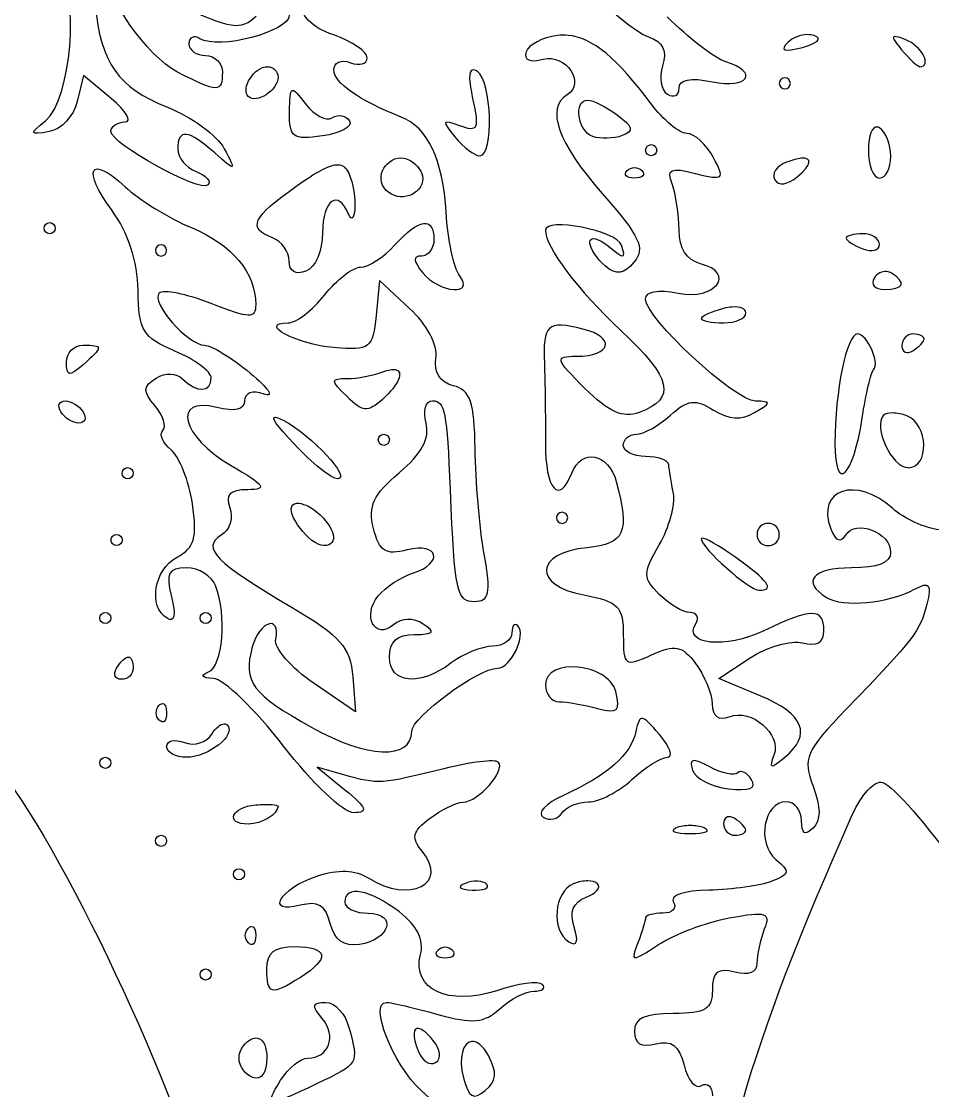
# Model space of a CAD drawing. Extents: x 3 to 91, y 4 to 114.
# Drawn here: x 11.97 to 24.21, y 16.08 to 30.45 of the extents above; entities that cross this region are included whole.
import ezdxf

# ---------------------------------------------------------------- set-up
doc = ezdxf.new("R2010")
doc.units = 0
doc.layers.add('Layer_1', color=7, linetype='CONTINUOUS')

msp = doc.modelspace()

# ---------------------------------------------------------------- linework, layer by layer
at = {"layer": 'Layer_1', "color": 7}
for points in [[(19.309932, 30.26152)], [(22.528857, 30.271338)], [(23.698295, 30.244983)], [(15.272969, 29.840875)], [(18.023189, 29.794882)], [(22.22345, 29.69153)], [(15.603182, 29.51893)], [(19.575549, 29.392324)], [(23.464717, 29.029554)], [(20.427177, 28.793394)], [(17.102315, 28.612525)], [(22.444625, 28.609943)], [(16.197977, 28.522609)], [(20.202901, 28.485401)], [(12.346016, 27.745912)], [(23.270931, 27.596049)], [(13.842566, 27.446705)], [(23.593908, 27.087554)], [(21.516516, 26.611614)], [(23.198584, 26.249362)], [(23.944275, 26.249362)], [(12.795084, 26.0995)], [(16.992244, 25.770321)], [(12.553239, 25.351226)], [(23.675557, 25.188447)], [(15.377356, 25.13005)], [(16.835148, 24.902675)], [(13.393498, 24.453606)], [(15.667261, 23.975599)], [(19.230351, 23.854677)], [(21.998657, 23.705333)], [(13.244153, 23.55547)], [(21.109822, 23.506377)], [(13.094291, 22.50799)], [(14.440979, 22.50799)], [(13.402799, 21.909576)], [(19.44119, 21.773149)], [(13.856518, 21.283773)], [(14.688509, 21.012472)], [(20.309871, 21.085336)], [(13.094291, 20.562371)], [(20.992, 20.516894)], [(15.326196, 19.926752)], [(21.491711, 19.762938)], [(20.951176, 19.645114)], [(13.842566, 19.514891)], [(14.890047, 19.065822)], [(18.095019, 18.897872)], [(19.576066, 18.900973)], [(15.053861, 18.290674)], [(15.638322, 18.018341)], [(17.65887, 18.009555)], [(14.440979, 17.719135)], [(16.051733, 17.270065)], [(17.30282, 16.920733)], [(15.153597, 16.785857)], [(18.014404, 16.74555)]]:
    msp.add_lwpolyline(points, close=True, dxfattribs=at)
for points in [[(13.170772, 29.412477), (12.798185, 29.722534), (12.714986, 29.371136)], [(17.180347, 26.593527), (16.77727, 26.967664), (16.731278, 26.495859)], [(23.879679, 24.453606), (23.879679, 24.45309)], [(21.891687, 21.389194), (21.335648, 21.621739), (21.756295, 21.897691)], [(16.418119, 21.644993), (16.45636, 21.173185), (15.897738, 21.554043)], [(16.311666, 20.323627), (15.937528, 20.43163), (16.311666, 20.126221)], [(17.353463, 15.845348), (17.721916, 15.733209), (17.330725, 16.090294)]]:
    msp.add_lwpolyline(points, dxfattribs=at)
for points in [[(19.005558, 31.697091), (19.005558, 31.431661), (20.01575, 30.375523), (20.400305, 30.238784)], [(12.29279, 29.116887), (12.63146, 29.393096), (12.754951, 30.832877), (12.464872, 31.122966)], [(14.062191, 29.768527), (13.659543, 29.976749), (13.060441, 30.829689), (13.21108, 30.98034)], [(12.957865, 30.665112), (13.026668, 29.898374), (13.266773, 29.560292), (13.929382, 29.295171)], [(14.077177, 30.672865), (14.785536, 30.344686), (14.907572, 30.327229), (15.121041, 30.52042)], [(16.161804, 30.267206), (15.856708, 30.373565), (15.712736, 30.523502), (15.712736, 30.735394)], [(15.563391, 30.531789), (15.563391, 30.310198), (14.615815, 30.061439), (14.363981, 30.217078)], [(21.4297, 29.906504), (21.281293, 29.953603), (20.927415, 30.225542), (20.643701, 30.510601)], [(14.363981, 30.217078), (14.283078, 30.267049), (14.216703, 30.237107), (14.216703, 30.1499)], [(16.610872, 29.959731), (16.610872, 30.042791), (16.408734, 30.181105), (16.161804, 30.267206)], [(19.168856, 30.258937), (18.968232, 30.234781), (18.778279, 30.136229), (18.746659, 30.039828)], [(19.309932, 30.26152), (19.262996, 30.265753), (19.215919, 30.264679), (19.168856, 30.258937)], [(20.425626, 29.34323), (19.972214, 29.953481), (19.638489, 30.231929), (19.309932, 30.26152)], [(20.400305, 30.238784), (20.586684, 30.172413), (20.643742, 30.051419), (20.581172, 29.85431)], [(22.528857, 30.271338), (22.434376, 30.270809), (22.32846, 30.230653), (22.26324, 30.165402)], [(22.459611, 30.100291), (22.661944, 30.15321), (22.729827, 30.22112), (22.617741, 30.258419)], [(22.617741, 30.258419), (22.590749, 30.267415), (22.560351, 30.27155), (22.528857, 30.271338)], [(23.698295, 30.244983), (23.659345, 30.241067), (23.692984, 30.187868), (23.791829, 30.068768)], [(23.848157, 30.20261), (23.771147, 30.232167), (23.721665, 30.247338), (23.698295, 30.244983)], [(24.037292, 29.840875), (24.20495, 29.840875), (24.057932, 30.122108), (23.848157, 30.20261)], [(14.216703, 30.1499), (14.216703, 30.062709), (14.317515, 29.991253), (14.440979, 29.991253)], [(18.746659, 30.039828), (18.711111, 29.931648), (18.799048, 29.893077), (18.976619, 29.939577)], [(22.26324, 30.165402), (22.152186, 30.054401), (22.210684, 30.03519), (22.459611, 30.100291)], [(23.791829, 30.068768), (23.89586, 29.943416), (24.006222, 29.840875), (24.037292, 29.840875)], [(14.440979, 29.991253), (14.564438, 29.991253), (14.665771, 29.890436), (14.665771, 29.766976)], [(16.161804, 29.796432), (16.161804, 29.898633), (16.261949, 29.942419), (16.386597, 29.894617)], [(16.386597, 29.894617), (16.510061, 29.847259), (16.610872, 29.876625), (16.610872, 29.959731)], [(18.976619, 29.939577), (19.282402, 30.019537), (19.552424, 29.619503), (19.298563, 29.462602)], [(21.250382, 29.63882), (21.731287, 29.542639), (21.879431, 29.763764), (21.4297, 29.906504)], [(14.665771, 29.766976), (14.665771, 29.486698), (14.607591, 29.48646), (14.062191, 29.768527)], [(15.014587, 29.441933), (14.907388, 29.549132), (15.096399, 29.840875), (15.272969, 29.840875)], [(15.272969, 29.840875), (15.350421, 29.840875), (15.414046, 29.777713), (15.414046, 29.700315)], [(17.067175, 29.16443), (16.509442, 29.38319), (16.161804, 29.625543), (16.161804, 29.796432)], [(18.023189, 29.794882), (17.972552, 29.778372), (17.975332, 29.654706), (18.028873, 29.410927)], [(18.091919, 29.776279), (18.063129, 29.794086), (18.040068, 29.800385), (18.023189, 29.794882)], [(18.126025, 28.644048), (18.317653, 28.644048), (18.287203, 29.655589), (18.091919, 29.776279)], [(20.581172, 29.85431), (20.530996, 29.696211), (20.560117, 29.523771), (20.645768, 29.470871)], [(15.414046, 29.700315), (15.414046, 29.523756), (15.121786, 29.334732), (15.014587, 29.441933)], [(20.801314, 29.551486), (20.801314, 29.668586), (20.953769, 29.698119), (21.250382, 29.63882)], [(22.148519, 29.616598), (22.148518, 29.575497), (22.182299, 29.541668), (22.22345, 29.541668)], [(22.22345, 29.69153), (22.182289, 29.69153), (22.148519, 29.657799), (22.148519, 29.616598)], [(22.297864, 29.616598), (22.297864, 29.657698), (22.264599, 29.69153), (22.22345, 29.69153)], [(22.22345, 29.541668), (22.264609, 29.541668), (22.297864, 29.575497), (22.297864, 29.616598)], [(15.568559, 29.231092), (15.570808, 29.412533), (15.574787, 29.504536), (15.603182, 29.51893)], [(15.603182, 29.51893), (15.631578, 29.533323), (15.684321, 29.469884), (15.783016, 29.339613)], [(19.298563, 29.462602), (19.006667, 29.282204), (19.172061, 28.81617), (19.769336, 28.137619)], [(20.645768, 29.470871), (20.731431, 29.41789), (20.801314, 29.45399), (20.801314, 29.551486)], [(12.714986, 29.371136), (12.669344, 29.177794), (12.500308, 28.996459), (12.339298, 28.968059)], [(13.356291, 29.097768), (13.459175, 29.10052), (13.375669, 29.242027), (13.170772, 29.412477)], [(15.783016, 29.339613), (15.898384, 29.187282), (16.05956, 29.104428), (16.14165, 29.155127)], [(18.028873, 29.410927), (18.119041, 29.000386), (18.098203, 28.955891), (17.857825, 29.04609)], [(19.641695, 28.902948), (19.43688, 28.974388), (19.380379, 29.392324), (19.575549, 29.392324)], [(19.575549, 29.392324), (19.642126, 29.392324), (19.820133, 29.302037), (19.970874, 29.191817)], [(20.906734, 28.943254), (20.805701, 28.943254), (20.589199, 29.12306), (20.425626, 29.34323)], [(13.929382, 29.295171), (14.25688, 29.164121), (14.59972, 28.913388), (14.69161, 28.738099)], [(16.010909, 28.911216), (15.611977, 28.852666), (15.564359, 28.887271), (15.568559, 29.231092)], [(16.14165, 29.155127), (16.22375, 29.205827), (16.328741, 29.186121), (16.374711, 29.11172)], [(17.671789, 27.880788), (17.62882, 28.598357), (17.429014, 29.0225), (17.067175, 29.16443)], [(19.970874, 29.191817), (20.186754, 29.033959), (20.200901, 28.974817), (20.03702, 28.914317)], [(12.339298, 28.968059), (12.073265, 28.92113), (12.06936, 28.934677), (12.29279, 29.116887)], [(13.169222, 28.970644), (13.169222, 29.037824), (13.253399, 29.094768), (13.356291, 29.097768)], [(16.374711, 29.11172), (16.420715, 29.03729), (16.256994, 28.947316), (16.010909, 28.911216)], [(17.857825, 29.04609), (17.616883, 29.13649), (17.60832, 29.118469), (17.789095, 28.89623)], [(23.464717, 29.029554), (23.395458, 29.03765), (23.345861, 28.917293), (23.345861, 28.727249)], [(23.495206, 29.018184), (23.484597, 29.024746), (23.474611, 29.028389), (23.464717, 29.029554)], [(23.645068, 28.634748), (23.645068, 28.794506), (23.577516, 28.967286), (23.495206, 29.018184)], [(14.472502, 28.251308), (14.36482, 28.143628), (13.169222, 28.803512), (13.169222, 28.970644)], [(14.563452, 28.681256), (14.206742, 28.997425), (14.066842, 29.012282), (14.066842, 28.734482)], [(17.789095, 28.89623), (17.902061, 28.757358), (18.053785, 28.644048), (18.126025, 28.644048)], [(20.03702, 28.914317), (19.922587, 28.872116), (19.74458, 28.867054), (19.641695, 28.902948)], [(21.261234, 28.623378), (21.167169, 28.799146), (21.007767, 28.943254), (20.906734, 28.943254)], [(14.066842, 28.734482), (14.066842, 28.619822), (14.17758, 28.483557), (14.312821, 28.431659)], [(14.69161, 28.738099), (14.853121, 28.429989), (14.849097, 28.428066), (14.563452, 28.681256)], [(20.352763, 28.718462), (20.352763, 28.759562), (20.386027, 28.793392), (20.427177, 28.793394)], [(20.427177, 28.793394), (20.468337, 28.793394), (20.502107, 28.759562), (20.502107, 28.718462)], [(13.183691, 27.907143), (12.7732, 28.462353), (12.886672, 28.670657), (13.358358, 28.227535)], [(16.867704, 28.177926), (16.687058, 28.35857), (16.883195, 28.64663), (17.102315, 28.612525)], [(17.102315, 28.612525), (17.133618, 28.607657), (17.165691, 28.596148), (17.196883, 28.57687)], [(20.427177, 28.644048), (20.386017, 28.644048), (20.352763, 28.677361), (20.352763, 28.718462)], [(20.502107, 28.718462), (20.502107, 28.677361), (20.468327, 28.644048), (20.427177, 28.644048)], [(21.023006, 28.406335), (21.404477, 28.310596), (21.420687, 28.325436), (21.261234, 28.623378)], [(22.444625, 28.609943), (22.394983, 28.605471), (22.328359, 28.588432), (22.24567, 28.556714)], [(22.389848, 28.358795), (22.587688, 28.52294), (22.593551, 28.623326), (22.444625, 28.609943)], [(23.345861, 28.727249), (23.345861, 28.516616), (23.412896, 28.344325), (23.495206, 28.344325)], [(23.495206, 28.344325), (23.577521, 28.344325), (23.645068, 28.474987), (23.645068, 28.634748)], [(15.669328, 28.242521), (15.925081, 28.424504), (16.089472, 28.513899), (16.197977, 28.522609)], [(16.197977, 28.522609), (16.263081, 28.527822), (16.307816, 28.504168), (16.340088, 28.453362)], [(16.340088, 28.453362), (16.404231, 28.352392), (16.452975, 28.134807), (16.447575, 27.970188)], [(17.196883, 28.57687), (17.286366, 28.521569), (17.359147, 28.416924), (17.359147, 28.344325)], [(20.202901, 28.344325), (20.093131, 28.344325), (20.048266, 28.389259), (20.103166, 28.44406)], [(20.103166, 28.44406), (20.130602, 28.47151), (20.166732, 28.485401), (20.202901, 28.485401)], [(20.202901, 28.485401), (20.23907, 28.485401), (20.275216, 28.47151), (20.302636, 28.44406)], [(20.302636, 28.44406), (20.357512, 28.389161), (20.312646, 28.344325), (20.202901, 28.344325)], [(20.70778, 28.264744), (20.630095, 28.467163), (20.683967, 28.491436), (21.023006, 28.406335)], [(22.24567, 28.556714), (22.110908, 28.504996), (22.03952, 28.399287), (22.08754, 28.321587)], [(14.312821, 28.431659), (14.448061, 28.379758), (14.520041, 28.298806), (14.472502, 28.251308)], [(17.359147, 28.344325), (17.359147, 28.113174), (17.040388, 28.005238), (16.867704, 28.177926)], [(22.08754, 28.321587), (22.139589, 28.237367), (22.261792, 28.252525), (22.389848, 28.358795)], [(13.358358, 28.227535), (13.544352, 28.052797), (13.945722, 27.805475), (14.250293, 27.678215)], [(15.339115, 27.542307), (14.998048, 27.673186), (15.063323, 27.811343), (15.669328, 28.242521)], [(16.362309, 27.85805), (16.224279, 28.200119), (16.012459, 28.051151), (16.012459, 27.61207)], [(20.801314, 27.644626), (20.801314, 27.851377), (20.75936, 28.130364), (20.70778, 28.264744)], [(19.769336, 28.137619), (20.27749, 27.56032), (20.351915, 27.401276), (20.198767, 27.216745)], [(13.533541, 26.835372), (13.527593, 27.225333), (13.400888, 27.613363), (13.183691, 27.907143)], [(16.447575, 27.970188), (16.442336, 27.805549), (16.403819, 27.755159), (16.362309, 27.85805)], [(17.852657, 27.034844), (17.774767, 27.137725), (17.693509, 27.518317), (17.671789, 27.880788)], [(12.271602, 27.670982), (12.271602, 27.712082), (12.304866, 27.745912), (12.346016, 27.745912)], [(12.346016, 27.745912), (12.387176, 27.745912), (12.420947, 27.712082), (12.420947, 27.670982)], [(16.985009, 27.446189), (17.306885, 27.801839), (17.509009, 27.830808), (17.509009, 27.521119)], [(20.029268, 27.442572), (19.965484, 27.635702), (19.005558, 27.823993), (19.005558, 27.643592)], [(12.346016, 27.596049), (12.304856, 27.596049), (12.271602, 27.629881), (12.271602, 27.670982)], [(12.420947, 27.670982), (12.420947, 27.629881), (12.387166, 27.596049), (12.346016, 27.596049)], [(14.250293, 27.678215), (14.799622, 27.448695), (15.114323, 27.072613), (15.114323, 26.645203)], [(16.012459, 27.61207), (16.012459, 27.365279), (15.916136, 27.142339), (15.788183, 27.093237)], [(19.005558, 27.643592), (19.005558, 27.417291), (19.441511, 26.838174), (20.017899, 26.298456)], [(21.090702, 27.193491), (20.901945, 27.242851), (20.801314, 27.399077), (20.801314, 27.644626)], [(23.270931, 27.596049), (23.147467, 27.596049), (23.046138, 27.569961), (23.046138, 27.537655)], [(23.495206, 27.451356), (23.495206, 27.531115), (23.394396, 27.596049), (23.270931, 27.596049)], [(13.842566, 27.446705), (13.801406, 27.446705), (13.767635, 27.412875), (13.767635, 27.371775)], [(13.917496, 27.371775), (13.917497, 27.412875), (13.883716, 27.446705), (13.842566, 27.446705)], [(15.563391, 27.231731), (15.563391, 27.355191), (15.462579, 27.494907), (15.339115, 27.542307)], [(16.523539, 27.146982), (16.62827, 27.146982), (16.836031, 27.281578), (16.985009, 27.446189)], [(17.509009, 27.521119), (17.509009, 27.397659), (17.432933, 27.296842), (17.340543, 27.296842)], [(19.604488, 27.483395), (19.604488, 27.565746), (19.716204, 27.540555), (19.853051, 27.427586)], [(19.809127, 27.163519), (19.696589, 27.256919), (19.604488, 27.401096), (19.604488, 27.483395)], [(19.853051, 27.427586), (20.065902, 27.251866), (20.091628, 27.253951), (20.029268, 27.442572)], [(23.046138, 27.537655), (23.046138, 27.505305), (23.147467, 27.439844), (23.270931, 27.392444)], [(23.270931, 27.392444), (23.394396, 27.345055), (23.495206, 27.371648), (23.495206, 27.451356)], [(13.767635, 27.371775), (13.767635, 27.330675), (13.801416, 27.296842), (13.842566, 27.296842)], [(13.842566, 27.296842), (13.883726, 27.296845), (13.917497, 27.330675), (13.917496, 27.371775)], [(17.340543, 27.296842), (17.224499, 27.296842), (17.230428, 27.22714), (17.359147, 27.072052)], [(15.788183, 27.093237), (15.650133, 27.040257), (15.563391, 27.093767), (15.563391, 27.231731)], [(20.198767, 27.216745), (20.058083, 27.047256), (19.964641, 27.034458), (19.809127, 27.163519)], [(20.787878, 26.798166), (21.290171, 26.697707), (21.573284, 27.067282), (21.090702, 27.193491)], [(16.038814, 26.772846), (16.200674, 26.978615), (16.418808, 27.146982), (16.523539, 27.146982)], [(17.359147, 27.072052), (17.590366, 26.793462), (18.062331, 26.757873), (17.852657, 27.034844)], [(23.593908, 27.087554), (23.529632, 27.09528), (23.460601, 27.063001), (23.421826, 27.000221)], [(23.561352, 26.847776), (23.824223, 26.847776), (23.862978, 26.937559), (23.655403, 27.06585)], [(23.655403, 27.06585), (23.636248, 27.077677), (23.615334, 27.084988), (23.593908, 27.087554)], [(23.421826, 27.000221), (23.370127, 26.91652), (23.433026, 26.847776), (23.561352, 26.847776)], [(14.029118, 26.019402), (13.596005, 26.201483), (13.541841, 26.290873), (13.533541, 26.835372)], [(13.816727, 26.79765), (13.696787, 26.67772), (14.20092, 26.099984), (14.42651, 26.098984)], [(14.513843, 26.658641), (14.183721, 26.78817), (13.870238, 26.851149), (13.816727, 26.79765)], [(15.549438, 26.398706), (15.656939, 26.398706), (15.876953, 26.567066), (16.038814, 26.772846)], [(20.352763, 26.717034), (20.352763, 26.823333), (20.513304, 26.853067), (20.787878, 26.798166)], [(15.114323, 26.645203), (15.114323, 26.450853), (15.038677, 26.452478), (14.513843, 26.658641)], [(17.534847, 25.9238), (17.563553, 26.098021), (17.418033, 26.372997), (17.180347, 26.593527)], [(21.829675, 25.347091), (21.550292, 25.352303), (20.352763, 26.463135), (20.352763, 26.717034)], [(21.400244, 26.591976), (21.23562, 26.548937), (21.101037, 26.488186), (21.101037, 26.456584)], [(21.516516, 26.611614), (21.48074, 26.609233), (21.441398, 26.602719), (21.400244, 26.591976)], [(21.69945, 26.534617), (21.69945, 26.59064), (21.623844, 26.619025), (21.516516, 26.611614)], [(16.731278, 26.495859), (16.688641, 26.05683), (16.650019, 26.027311), (16.165421, 26.065911)], [(19.510954, 26.315508), (19.031261, 26.435909), (18.970642, 26.381249), (18.992122, 25.84732)], [(21.101037, 26.456584), (21.101037, 26.424985), (21.23562, 26.399225), (21.400244, 26.399225)], [(21.400244, 26.399225), (21.564862, 26.399225), (21.69945, 26.460015), (21.69945, 26.534617)], [(16.165421, 26.065911), (15.667074, 26.105601), (15.124588, 26.398706), (15.549438, 26.398706)], [(19.421037, 25.950155), (19.894675, 25.950155), (19.957041, 26.203547), (19.510954, 26.315508)], [(20.017899, 26.298456), (20.709782, 25.650565), (20.769944, 25.382309), (20.265429, 25.19568)], [(23.198584, 26.249362), (23.054153, 26.249362), (22.896793, 25.482359), (22.896793, 24.779168)], [(23.414075, 25.76877), (23.505279, 25.859972), (23.330639, 26.249362), (23.198584, 26.249362)], [(23.944275, 26.249362), (23.861965, 26.249362), (23.794413, 26.177917), (23.794413, 26.090715)], [(24.094136, 26.183216), (24.094136, 26.219517), (24.026585, 26.249362), (23.944275, 26.249362)], [(23.944275, 26.025085), (24.02659, 26.075957), (24.094136, 26.146916), (24.094136, 26.183216)], [(12.570809, 25.86954), (12.570809, 25.996251), (12.67162, 26.0995), (12.795084, 26.0995)], [(12.795084, 26.0995), (13.068295, 26.0995), (13.067532, 26.077116), (12.7894, 25.831818)], [(14.51591, 25.658185), (14.51591, 25.744463), (14.29662, 25.906952), (14.029118, 26.019402)], [(14.42651, 26.098984), (14.51664, 26.098454), (14.792469, 25.930116), (15.039392, 25.724847)], [(23.794413, 26.090715), (23.794413, 26.003517), (23.861965, 25.974188), (23.944275, 26.025085)], [(12.7894, 25.831818), (12.608626, 25.672377), (12.570809, 25.679201), (12.570809, 25.86954)], [(17.768941, 25.554315), (17.58748, 25.601773), (17.503597, 25.733991), (17.534847, 25.9238)], [(19.537309, 25.518141), (19.134853, 25.920612), (19.127169, 25.950155), (19.421037, 25.950155)], [(13.775903, 25.656116), (13.902312, 25.734216), (14.048107, 25.729125), (14.132987, 25.644231)], [(15.039392, 25.724847), (15.286309, 25.519586), (15.370506, 25.392792), (15.226461, 25.442693)], [(16.342155, 25.650949), (16.476528, 25.650949), (16.693064, 25.691483), (16.823262, 25.741383)], [(16.992244, 25.770321), (17.103758, 25.745132), (17.044326, 25.571936), (16.816544, 25.370348)], [(16.823262, 25.741383), (16.898464, 25.770244), (16.955073, 25.778719), (16.992244, 25.770321)], [(18.992122, 25.84732), (19.001742, 25.615619), (19.007877, 25.13984), (19.006075, 24.790021)], [(23.262146, 25.118165), (23.312276, 25.442605), (23.380654, 25.735372), (23.414075, 25.76877)], [(13.760917, 25.284564), (13.594886, 25.484624), (13.597475, 25.545838), (13.775903, 25.656116)], [(14.132987, 25.644231), (14.322335, 25.454922), (14.51591, 25.462184), (14.51591, 25.658185)], [(16.341121, 25.407553), (16.11678, 25.631764), (16.116711, 25.650949), (16.342155, 25.650949)], [(15.226461, 25.442693), (15.07096, 25.496543), (14.964461, 25.459229), (14.964461, 25.351226)], [(18.06143, 24.704754), (18.053296, 25.334195), (17.998242, 25.494315), (17.768941, 25.554315)], [(20.265429, 25.19568), (20.047719, 25.115141), (19.854905, 25.200549), (19.537309, 25.518141)], [(12.495878, 25.201882), (12.444987, 25.284231), (12.470928, 25.351226), (12.553239, 25.351226)], [(12.553239, 25.351226), (12.635551, 25.351226), (12.744224, 25.284181), (12.795084, 25.201882)], [(13.86582, 24.95125), (13.917422, 25.002849), (13.870241, 25.152834), (13.760917, 25.284564)], [(14.590324, 25.263377), (13.982358, 25.415967), (14.113511, 24.870952), (14.777392, 24.486163)], [(14.964461, 25.351226), (14.964461, 25.231926), (14.835691, 25.201776), (14.590324, 25.263377)], [(16.816544, 25.370348), (16.61846, 25.195016), (16.548333, 25.200342), (16.341121, 25.407553)], [(17.402038, 25.053054), (17.358573, 25.219284), (17.398239, 25.351226), (17.491439, 25.351226)], [(17.491439, 25.351226), (17.65542, 25.351226), (17.683726, 25.206203), (17.726566, 24.153883)], [(20.686076, 25.15744), (20.919303, 25.368498), (21.01894, 25.38065), (21.263818, 25.227719)], [(21.816756, 25.192579), (22.045421, 25.325861), (22.046895, 25.343093), (21.829675, 25.347091)], [(12.73824, 25.052019), (12.655934, 25.052019), (12.546738, 25.119581), (12.495878, 25.201882)], [(12.795084, 25.201882), (12.845923, 25.11952), (12.820551, 25.052019), (12.73824, 25.052019)], [(20.228739, 24.902675), (20.325144, 24.902675), (20.530955, 25.017049), (20.686076, 25.15744)], [(21.263818, 25.227719), (21.469347, 25.09942), (21.638618, 25.088738), (21.816756, 25.192579)], [(23.549983, 25.156921), (23.401089, 25.008022), (23.661015, 24.453606), (23.879679, 24.453606)], [(23.675557, 25.188447), (23.618833, 25.189767), (23.572549, 25.179477), (23.549983, 25.156921)], [(23.863143, 25.149688), (23.799637, 25.174294), (23.732282, 25.187208), (23.675557, 25.188447)], [(23.879679, 24.45309), (24.168119, 24.45309), (24.154224, 25.037989), (23.863143, 25.149688)], [(15.62902, 24.77245), (15.393687, 25.023227), (15.312571, 25.135919), (15.377356, 25.13005)], [(15.377356, 25.13005), (15.398951, 25.128198), (15.436811, 25.113302), (15.490527, 25.085608)], [(15.490527, 25.085608), (15.865506, 24.892269), (16.409603, 24.303743), (16.21348, 24.303743)], [(17.041337, 24.385394), (17.344513, 24.640473), (17.455858, 24.847213), (17.402038, 25.053054)], [(22.896793, 24.779168), (22.896793, 24.095749), (23.138874, 24.320275), (23.262146, 25.118165)], [(13.975891, 24.692869), (13.863936, 24.783319), (13.81424, 24.899651), (13.86582, 24.95125)], [(16.760734, 24.827743), (16.760734, 24.868843), (16.793998, 24.902675), (16.835148, 24.902675)], [(16.835148, 24.902675), (16.876298, 24.902675), (16.910079, 24.868944), (16.910079, 24.827743)], [(20.053039, 24.752813), (20.053039, 24.835162), (20.132329, 24.902675), (20.228739, 24.902675)], [(16.21348, 24.303743), (16.133812, 24.303743), (15.870767, 24.51486), (15.62902, 24.77245)], [(16.835148, 24.752813), (16.793978, 24.752813), (16.760734, 24.786544), (16.760734, 24.827743)], [(16.910079, 24.827743), (16.910079, 24.786645), (16.876298, 24.752813), (16.835148, 24.752813)], [(19.006075, 24.790021), (19.002992, 24.16213), (19.191584, 23.942325), (19.359025, 24.378676)], [(19.359025, 24.378676), (19.488831, 24.716935), (19.8567, 24.648228), (19.958988, 24.266538)], [(20.352763, 24.60295), (20.188146, 24.60295), (20.053039, 24.670514), (20.053039, 24.752813)], [(14.263729, 23.967331), (14.217774, 24.27588), (14.08808, 24.602469), (13.975891, 24.692869)], [(18.183386, 23.293472), (18.121789, 23.64328), (18.06683, 24.278193), (18.06143, 24.704754)], [(20.663338, 24.490814), (20.657038, 24.552563), (20.51738, 24.60295), (20.352763, 24.60295)], [(13.319084, 24.378676), (13.319084, 24.419776), (13.352348, 24.453606), (13.393498, 24.453606)], [(13.393498, 24.453606), (13.434647, 24.453606), (13.468428, 24.419874), (13.468428, 24.378676)], [(14.777392, 24.486163), (15.241507, 24.217132), (15.281422, 24.160501), (15.006836, 24.1575)], [(20.726383, 24.107891), (20.698083, 24.256722), (20.669638, 24.429114), (20.663338, 24.490814)], [(13.393498, 24.303743), (13.352337, 24.303746), (13.319084, 24.337475), (13.319084, 24.378676)], [(13.468428, 24.378676), (13.468428, 24.337576), (13.434647, 24.303743), (13.393498, 24.303743)], [(16.697172, 23.637118), (16.621786, 23.937478), (16.693428, 24.092653), (17.041337, 24.385394)], [(23.67194, 23.905321), (23.184676, 24.34628), (22.636605, 24.165385), (22.8415, 23.631434)], [(15.006836, 24.1575), (14.764348, 24.155119), (14.69944, 24.089471), (14.76654, 23.914621)], [(17.726566, 24.153883), (17.782639, 22.776973), (17.808622, 22.657334), (18.051611, 22.657334)], [(19.958988, 24.266538), (20.142074, 23.583368), (20.073401, 23.42702), (19.568314, 23.37822)], [(20.535697, 23.415945), (20.668769, 23.647783), (20.754683, 23.959052), (20.726383, 24.107891)], [(14.057023, 23.251096), (14.29157, 23.376617), (14.331339, 23.513401), (14.263729, 23.967331)], [(14.76654, 23.914621), (14.817105, 23.78285), (14.764979, 23.617285), (14.650785, 23.546686)], [(16.031063, 23.406126), (15.839694, 23.406126), (15.504828, 23.846239), (15.613517, 23.95493)], [(15.613517, 23.95493), (15.626241, 23.96763), (15.644617, 23.97417), (15.667261, 23.975599)], [(15.667261, 23.975599), (15.735192, 23.979938), (15.839819, 23.935867), (15.933911, 23.857778)], [(15.933911, 23.857778), (16.184595, 23.649728), (16.237201, 23.406126), (16.031063, 23.406126)], [(19.230351, 23.854677), (19.18919, 23.854677), (19.15542, 23.821464), (19.15542, 23.780263)], [(19.305281, 23.780263), (19.305281, 23.821363), (19.2715, 23.854677), (19.230351, 23.854677)], [(24.299808, 23.617999), (24.106026, 23.638663), (23.82352, 23.768139), (23.67194, 23.905321)], [(19.15542, 23.780263), (19.15542, 23.739162), (19.1892, 23.705333), (19.230351, 23.705333)], [(19.230351, 23.705333), (19.2715, 23.705333), (19.305281, 23.739162), (19.305281, 23.780263)], [(21.998657, 23.705333), (21.916348, 23.705333), (21.849312, 23.637771), (21.849312, 23.55547)], [(22.148519, 23.55547), (22.148518, 23.637819), (22.080967, 23.705333), (21.998657, 23.705333)], [(23.04097, 23.548236), (23.175634, 23.766126), (23.644551, 23.585074), (23.644551, 23.315175)], [(17.150374, 23.348248), (16.856633, 23.274517), (16.775172, 23.326341), (16.697172, 23.637118)], [(22.8415, 23.631434), (22.905073, 23.465734), (22.972611, 23.437614), (23.04097, 23.548236)], [(13.169222, 23.481056), (13.169222, 23.522156), (13.203003, 23.55547), (13.244153, 23.55547)], [(13.244153, 23.406126), (13.203003, 23.406126), (13.169222, 23.439956), (13.169222, 23.481056)], [(13.244153, 23.55547), (13.285313, 23.55547), (13.319084, 23.522257), (13.319084, 23.481056)], [(13.319084, 23.481056), (13.319084, 23.439956), (13.285303, 23.406126), (13.244153, 23.406126)], [(14.650785, 23.546686), (14.379041, 23.378736), (14.571937, 23.182214), (15.603698, 22.574136)], [(17.222721, 23.035606), (17.642696, 23.168895), (17.576449, 23.455177), (17.150374, 23.348248)], [(20.536731, 22.751385), (20.312692, 22.975506), (20.31276, 23.027505), (20.535697, 23.415945)], [(21.109822, 23.506377), (21.103816, 23.505583), (21.101037, 23.502008), (21.101037, 23.496558)], [(21.101037, 23.496558), (21.101037, 23.374778), (21.740063, 22.807197), (21.877217, 22.807197)], [(21.549589, 23.256263), (21.333531, 23.410097), (21.151869, 23.512454), (21.109822, 23.506377)], [(21.849312, 23.55547), (21.849312, 23.473121), (21.916347, 23.406126), (21.998657, 23.406126)], [(21.998657, 23.406126), (22.080973, 23.406126), (22.148519, 23.473169), (22.148519, 23.55547)], [(18.051611, 22.657334), (18.256003, 22.657334), (18.277346, 22.75982), (18.183386, 23.293472)], [(19.568314, 23.37822), (18.862197, 23.309971), (18.83011, 22.873393), (19.521806, 22.743633)], [(23.644551, 23.315175), (23.644551, 23.176706), (23.468491, 23.106919), (23.120552, 23.106919)], [(13.923181, 22.42944), (13.6662, 22.58827), (13.746998, 23.085176), (14.057023, 23.251096)], [(21.877217, 22.807197), (22.096249, 22.807197), (22.005396, 22.931704), (21.549589, 23.256263)], [(14.184147, 23.106401), (13.936787, 23.106401), (13.901425, 23.039191), (13.981575, 22.719863)], [(14.574304, 22.869723), (14.524343, 22.999914), (14.348879, 23.106401), (14.184147, 23.106401)], [(16.761251, 22.73278), (16.858078, 22.849451), (17.065537, 22.985706), (17.222721, 23.035606)], [(23.120552, 23.106919), (22.592678, 23.106919), (22.438342, 22.92428), (22.784139, 22.70901)], [(14.478186, 21.70907), (14.674046, 21.788101), (14.729981, 22.464024), (14.574304, 22.869723)], [(23.966495, 22.820114), (24.169885, 22.928595), (24.198846, 22.893009), (24.130827, 22.618059)], [(13.981575, 22.719863), (14.044529, 22.469191), (14.024111, 22.367041), (13.923181, 22.42944)], [(16.965889, 22.342107), (16.712184, 22.131549), (16.538105, 22.463905), (16.761251, 22.73278)], [(19.521806, 22.743633), (19.987003, 22.656363), (20.053039, 22.589545), (20.053039, 22.205164)], [(20.949109, 22.50799), (20.856064, 22.50799), (20.670488, 22.617636), (20.536731, 22.751385)], [(22.784139, 22.70901), (23.001952, 22.573421), (23.610894, 22.630495), (23.966495, 22.820114)], [(15.603698, 22.574136), (16.251623, 22.192276), (16.386199, 22.038452), (16.418119, 21.644993)], [(22.746932, 22.266142), (22.746932, 22.570892), (22.588221, 22.570003), (21.94233, 22.262009)], [(24.130827, 22.618059), (24.041811, 22.258271), (23.96767, 22.161317), (23.049239, 21.209878)], [(13.01936, 22.433057), (13.01936, 22.474158), (13.053141, 22.50799), (13.094291, 22.50799)], [(13.094291, 22.358643), (13.053141, 22.358643), (13.01936, 22.391859), (13.01936, 22.433057)], [(13.094291, 22.50799), (13.135451, 22.50799), (13.169222, 22.474258), (13.169222, 22.433057)], [(13.169222, 22.433057), (13.169222, 22.391957), (13.135441, 22.358643), (13.094291, 22.358643)], [(14.366565, 22.433057), (14.366565, 22.474158), (14.399829, 22.50799), (14.440979, 22.50799)], [(14.440979, 22.358643), (14.399819, 22.358643), (14.366565, 22.391859), (14.366565, 22.433057)], [(14.440979, 22.50799), (14.482139, 22.50799), (14.51591, 22.474258), (14.51591, 22.433057)], [(14.51591, 22.433057), (14.51591, 22.391957), (14.482129, 22.358643), (14.440979, 22.358643)], [(15.382523, 22.14677), (15.452997, 22.486162), (15.157737, 22.390282), (15.067297, 22.04445)], [(17.364314, 22.352441), (17.227323, 22.438643), (17.077474, 22.434719), (16.965889, 22.342107)], [(21.025073, 22.357093), (21.076303, 22.440003), (21.04216, 22.50799), (20.949109, 22.50799)], [(17.247009, 22.211365), (17.51225, 22.213218), (17.537186, 22.243115), (17.364314, 22.352441)], [(18.362703, 21.759714), (18.54331, 21.759714), (18.756767, 22.207981), (18.634521, 22.330222)], [(18.634521, 22.330222), (18.591401, 22.373362), (18.55649, 22.329692), (18.55649, 22.233588)], [(21.94233, 22.262009), (21.425286, 22.015449), (20.850754, 22.075034), (21.025073, 22.357093)], [(22.461678, 22.098711), (22.655334, 22.048073), (22.746932, 22.10186), (22.746932, 22.266142)], [(15.897738, 21.554043), (15.590348, 21.763463), (15.358333, 22.03029), (15.382523, 22.14677)], [(16.910079, 21.909576), (16.910079, 22.119476), (17.010825, 22.209365), (17.247009, 22.211365)], [(18.55649, 22.233588), (18.55649, 22.137536), (18.438534, 22.056269), (18.29449, 22.054269)], [(20.053039, 22.205164), (20.053039, 21.790464), (20.073936, 21.775877), (20.429761, 21.937998)], [(21.756295, 21.897691), (21.987526, 22.049398), (22.304807, 22.139711), (22.461678, 22.098711)], [(15.067297, 22.04445), (14.943018, 21.569211), (15.052436, 21.421346), (15.866215, 20.963897)], [(18.29449, 22.054269), (18.150452, 22.051623), (17.901842, 21.950833), (17.742069, 21.829995)], [(20.429761, 21.937998), (20.748636, 22.083289), (20.839629, 22.065263), (21.023523, 21.822243)], [(13.244153, 21.759714), (13.295026, 21.842073), (13.366479, 21.909576), (13.402799, 21.909576)], [(13.402799, 21.909576), (13.439109, 21.909576), (13.468428, 21.842015), (13.468428, 21.759714)], [(17.742069, 21.829995), (17.320712, 21.511304), (16.910079, 21.550566), (16.910079, 21.909576)], [(13.310299, 21.61037), (13.223128, 21.61037), (13.193293, 21.677415), (13.244153, 21.759714)], [(13.468428, 21.759714), (13.468428, 21.677365), (13.397468, 21.61037), (13.310299, 21.61037)], [(14.544332, 21.621739), (14.388512, 21.629041), (14.363041, 21.662572), (14.478186, 21.70907)], [(17.210319, 20.909637), (17.21143, 21.102925), (18.101976, 21.759714), (18.362703, 21.759714)], [(19.44119, 21.773149), (19.217385, 21.794369), (19.006075, 21.721619), (19.006075, 21.535437)], [(19.951237, 21.445521), (19.901311, 21.636421), (19.664996, 21.75193), (19.44119, 21.773149)], [(21.023523, 21.822243), (21.142981, 21.664353), (21.243331, 21.41955), (21.245731, 21.27809)], [(15.48846, 20.712234), (15.108449, 21.206084), (14.683568, 21.614738), (14.544332, 21.621739)], [(19.006075, 21.535437), (19.006075, 21.411977), (19.090258, 21.309578), (19.193144, 21.308578)], [(19.706807, 21.219178), (19.981355, 21.14555), (20.020297, 21.18144), (19.951237, 21.445521)], [(13.817761, 21.061566), (13.762861, 21.116435), (13.762861, 21.20624), (13.817761, 21.261035)], [(13.817761, 21.261035), (13.83148, 21.27474), (13.844592, 21.282001), (13.856518, 21.283773)], [(13.856518, 21.283773), (13.892296, 21.289144), (13.917497, 21.243612), (13.917496, 21.1613)], [(19.193144, 21.308578), (19.296034, 21.30752), (19.527191, 21.26738), (19.706807, 21.219178)], [(21.245731, 21.27809), (21.248827, 21.11077), (21.329519, 21.051056), (21.476725, 21.107558)], [(22.219832, 20.559786), (22.591493, 20.868237), (22.483001, 21.142123), (21.891687, 21.389194)], [(13.917496, 21.1613), (13.917497, 21.051501), (13.872601, 21.006765), (13.817761, 21.061566)], [(21.476725, 21.107558), (21.776632, 21.222636), (22.184256, 20.872653), (22.076688, 20.592343)], [(23.049239, 21.209878), (22.503932, 20.644966), (22.460893, 20.545716), (22.601721, 20.175315)], [(14.72985, 20.99697), (14.859988, 20.86683), (14.479471, 20.562371), (14.186731, 20.562371)], [(14.523144, 20.872947), (14.575286, 20.957299), (14.640391, 21.010168), (14.688509, 21.012472)], [(14.688509, 21.012472), (14.704548, 21.013266), (14.71878, 21.008056), (14.72985, 20.99697)], [(20.309871, 21.085336), (20.267243, 21.090919), (20.248245, 21.031207), (20.223055, 20.909637)], [(20.538281, 20.868296), (20.418678, 21.008789), (20.352499, 21.079769), (20.309871, 21.085336)], [(14.156758, 20.760293), (14.288525, 20.709731), (14.453614, 20.760446), (14.523144, 20.872947)], [(15.866215, 20.963897), (16.60611, 20.548046), (17.207919, 20.523848), (17.210319, 20.909637)], [(20.223055, 20.909637), (20.158644, 20.598886), (19.846694, 20.323722), (19.248954, 20.051291)], [(20.644218, 20.562371), (20.729166, 20.562371), (20.681517, 20.700065), (20.538281, 20.868296)], [(13.917496, 20.707582), (13.917497, 20.787283), (14.024986, 20.810892), (14.156758, 20.760293)], [(14.186731, 20.562371), (14.038572, 20.562371), (13.917496, 20.627882), (13.917496, 20.707582)], [(16.432589, 19.817714), (16.293353, 19.815862), (15.868477, 20.218373), (15.48846, 20.712234)], [(13.01936, 20.487957), (13.01936, 20.529057), (13.053141, 20.562371), (13.094291, 20.562371)], [(13.094291, 20.562371), (13.135451, 20.562371), (13.169222, 20.529158), (13.169222, 20.487957)], [(20.168795, 20.263164), (20.345492, 20.427785), (20.559268, 20.562371), (20.644218, 20.562371)], [(22.076688, 20.592343), (22.006497, 20.409452), (22.031775, 20.403708), (22.219832, 20.559786)], [(11.548132, 20.524647), (12.322875, 19.746036), (14.003207, 16.259963), (14.442012, 14.520362)], [(13.094291, 20.413027), (13.053141, 20.413027), (13.01936, 20.446857), (13.01936, 20.487957)], [(13.169222, 20.487957), (13.169222, 20.446857), (13.135441, 20.413027), (13.094291, 20.413027)], [(17.640783, 20.408892), (16.798479, 20.198331), (16.756975, 20.195407), (16.311666, 20.323627)], [(18.373038, 20.496225), (18.331018, 20.538215), (18.001457, 20.499083), (17.640783, 20.408892)], [(17.901749, 19.959306), (18.106935, 19.965101), (18.479682, 20.389585), (18.373038, 20.496225)], [(20.992, 20.516894), (20.956852, 20.510388), (20.956844, 20.468447), (20.982698, 20.389773)], [(21.213692, 20.432664), (21.097754, 20.494672), (21.027148, 20.523406), (20.992, 20.516894)], [(21.589896, 20.35308), (21.54616, 20.309342), (21.377006, 20.345275), (21.213692, 20.432664)], [(19.584851, 19.963958), (19.729094, 19.963958), (19.992093, 20.098543), (20.168795, 20.263164)], [(20.982698, 20.389773), (21.019145, 20.278902), (21.236076, 20.166557), (21.464839, 20.139657)], [(21.464839, 20.139657), (21.747523, 20.106438), (21.847275, 20.145345), (21.775415, 20.261614)], [(21.775415, 20.261614), (21.71726, 20.355216), (21.633636, 20.396782), (21.589896, 20.35308)], [(23.129854, 19.788774), (23.251466, 20.062584), (23.433783, 20.25914), (23.534997, 20.22544)], [(16.311666, 20.126221), (16.606319, 19.885742), (16.631952, 19.819715), (16.432589, 19.817714)], [(22.601721, 20.175315), (22.709336, 19.892404), (22.709406, 19.717681), (22.602238, 19.61049)], [(23.534997, 20.22544), (23.843689, 20.122731), (25.287051, 18.153282), (25.811861, 17.118655)], [(19.248954, 20.051291), (19.007491, 19.94123), (18.887859, 19.812568), (18.976619, 19.757768)], [(15.014587, 19.664751), (14.694689, 19.664751), (14.785351, 19.897817), (15.114839, 19.922616)], [(15.414046, 19.90453), (15.414046, 19.797101), (15.193129, 19.664751), (15.014587, 19.664751)], [(15.114839, 19.922616), (15.197148, 19.928861), (15.271947, 19.930033), (15.326196, 19.926752)], [(15.326196, 19.926752), (15.380445, 19.923471), (15.414046, 19.915669), (15.414046, 19.90453)], [(17.449064, 19.739165), (17.60532, 19.857436), (17.808949, 19.957306), (17.901749, 19.959306)], [(19.2288, 19.812029), (19.280499, 19.895719), (19.440608, 19.963958), (19.584851, 19.963958)], [(22.240503, 19.963958), (21.939721, 19.963958), (21.840857, 19.408478), (22.103043, 19.19088)], [(22.447208, 19.709709), (22.447208, 19.849639), (22.354369, 19.963958), (22.240503, 19.963958)], [(17.349845, 19.301467), (17.199651, 19.482442), (17.218087, 19.564336), (17.449064, 19.739165)], [(18.976619, 19.757768), (19.063649, 19.703989), (19.1771, 19.728428), (19.2288, 19.812029)], [(21.106722, 12.706519), (21.256382, 14.983301), (21.725944, 16.627935), (23.129854, 19.788774)], [(21.491711, 19.762938), (21.438048, 19.77196), (21.400244, 19.73894), (21.400244, 19.673535)], [(21.549589, 19.739681), (21.529012, 19.752407), (21.509599, 19.759922), (21.491711, 19.762938)], [(21.69945, 19.581037), (21.69945, 19.617335), (21.631899, 19.688786), (21.549589, 19.739681)], [(22.602238, 19.61049), (22.495041, 19.50331), (22.447208, 19.534031), (22.447208, 19.709709)], [(20.764107, 19.61411), (20.661216, 19.57261), (20.745404, 19.538661), (20.951176, 19.538661)], [(20.951176, 19.645114), (20.883365, 19.645114), (20.81555, 19.634848), (20.764107, 19.61411)], [(21.138244, 19.61411), (21.086802, 19.634853), (21.018987, 19.645114), (20.951176, 19.645114)], [(20.951176, 19.538661), (21.156943, 19.538661), (21.241135, 19.57261), (21.138244, 19.61411)], [(21.400244, 19.673535), (21.400244, 19.58635), (21.467279, 19.514891), (21.549589, 19.514891)], [(21.549589, 19.514891), (21.631904, 19.514891), (21.69945, 19.544736), (21.69945, 19.581037)], [(13.767635, 19.439958), (13.767635, 19.481059), (13.801416, 19.514891), (13.842566, 19.514891)], [(13.842566, 19.365544), (13.801406, 19.365544), (13.767635, 19.398858), (13.767635, 19.439958)], [(13.842566, 19.514891), (13.883716, 19.514891), (13.917497, 19.481159), (13.917496, 19.439958)], [(13.917496, 19.439958), (13.917496, 19.398858), (13.883716, 19.365544), (13.842566, 19.365544)], [(16.633093, 18.937147), (17.185022, 18.592466), (17.71487, 18.861637), (17.349845, 19.301467)], [(22.103043, 19.19088), (22.298691, 19.028518), (22.292224, 18.99204), (22.050333, 18.89684)], [(14.815116, 18.991408), (14.815116, 19.032508), (14.848897, 19.065822), (14.890047, 19.065822)], [(14.890047, 18.916478), (14.848887, 18.916478), (14.815116, 18.950307), (14.815116, 18.991408)], [(14.890047, 19.065822), (14.931207, 19.065822), (14.964978, 19.032608), (14.964978, 18.991408)], [(14.964978, 18.991408), (14.964978, 18.950307), (14.931197, 18.916478), (14.890047, 18.916478)], [(15.713253, 18.573863), (15.234448, 18.448641), (15.431214, 18.797492), (15.933911, 18.965052)], [(15.933911, 18.965052), (16.225046, 19.062051), (16.447045, 19.053328), (16.633093, 18.937147)], [(17.044954, 18.483945), (16.649196, 18.788215), (16.311666, 18.849631), (16.311666, 18.617271)], [(17.930171, 18.868935), (17.81079, 18.821235), (17.846268, 18.785501), (18.020605, 18.7785)], [(18.095019, 18.897872), (18.043031, 18.899989), (17.984187, 18.890596), (17.930171, 18.868935)], [(18.020605, 18.7785), (18.178354, 18.771991), (18.266686, 18.807347), (18.216976, 18.857049)], [(18.216976, 18.857049), (18.192113, 18.881894), (18.147008, 18.895724), (18.095019, 18.897872)], [(19.386413, 18.864799), (19.120153, 18.76263), (19.076224, 18.234921), (19.321301, 18.083453)], [(19.576066, 18.900973), (19.517934, 18.901161), (19.449919, 18.889146), (19.386413, 18.864799)], [(19.54661, 18.677731), (19.684309, 18.730571), (19.756734, 18.814367), (19.707324, 18.863767)], [(19.707324, 18.863767), (19.68263, 18.888373), (19.634198, 18.900785), (19.576066, 18.900973)], [(22.050333, 18.89684), (21.898313, 18.83705), (21.517393, 18.783466), (21.203873, 18.777468)], [(19.391581, 18.281374), (19.326663, 18.485913), (19.376098, 18.612331), (19.54661, 18.677731)], [(21.203873, 18.777468), (20.864176, 18.771197), (20.671303, 18.70647), (20.726383, 18.617271)], [(16.115295, 18.329433), (16.051137, 18.574551), (15.95091, 18.635958), (15.713253, 18.573863)], [(16.311666, 18.617271), (16.311666, 18.534911), (16.451798, 18.467408), (16.623275, 18.467408)], [(20.726383, 18.617271), (20.777256, 18.534919), (20.713628, 18.467408), (20.585306, 18.467408)], [(16.623275, 18.467408), (17.02074, 18.467408), (16.92108, 18.109197), (16.506486, 18.047795)], [(17.327107, 17.911886), (17.378554, 18.108628), (17.2841, 18.300086), (17.044954, 18.483945)], [(20.352246, 18.404879), (20.352246, 18.37046), (20.305143, 18.219533), (20.247343, 18.068983)], [(20.585306, 18.467408), (20.456985, 18.467408), (20.352246, 18.439381), (20.352246, 18.404879)], [(20.524328, 18.045728), (20.734684, 18.183558), (21.163327, 18.34453), (21.476725, 18.403329)], [(21.476725, 18.403329), (21.977241, 18.497219), (22.034427, 18.478457), (21.947497, 18.251918)], [(15.015104, 18.068467), (14.960264, 18.123347), (14.960264, 18.21304), (15.015104, 18.267936)], [(15.015104, 18.267936), (15.028825, 18.281642), (15.041935, 18.288902), (15.053861, 18.290674)], [(15.053861, 18.290674), (15.089639, 18.296045), (15.114839, 18.250508), (15.114839, 18.168201)], [(16.506486, 18.047795), (16.296776, 18.016725), (16.173995, 18.105014), (16.115295, 18.329433)], [(19.321301, 18.083453), (19.431371, 18.015442), (19.454891, 18.081865), (19.391581, 18.281374)], [(21.947497, 18.251918), (21.893067, 18.110067), (21.848795, 17.905161), (21.848795, 17.796131)], [(15.114839, 18.168201), (15.114839, 18.058402), (15.069944, 18.013666), (15.015104, 18.068467)], [(15.264184, 17.719135), (15.264184, 17.938633), (15.363959, 18.018341), (15.638322, 18.018341)], [(15.638322, 18.018341), (16.088894, 18.018341), (16.118969, 17.857525), (15.71532, 17.605446)], [(17.559135, 17.968732), (17.504266, 17.913831), (17.549123, 17.868995), (17.65887, 17.868995)], [(17.65887, 18.009555), (17.6227, 18.009555), (17.586555, 17.99614), (17.559135, 17.968732)], [(17.758606, 17.968732), (17.731169, 17.99613), (17.69504, 18.009555), (17.65887, 18.009555)], [(17.65887, 17.868995), (17.76864, 17.868995), (17.813506, 17.913831), (17.758606, 17.968732)], [(20.247343, 18.068983), (20.147481, 17.808773), (20.160709, 17.807482), (20.524328, 18.045728)], [(18.352885, 17.426646), (17.705124, 17.212876), (17.206044, 17.44895), (17.327107, 17.911886)], [(14.366565, 17.644202), (14.366565, 17.685302), (14.399829, 17.719135), (14.440979, 17.719135)], [(14.440979, 17.719135), (14.482139, 17.719135), (14.51591, 17.685302), (14.51591, 17.644202)], [(15.71532, 17.605446), (15.316097, 17.356126), (15.264184, 17.369205), (15.264184, 17.719135)], [(21.549589, 17.676243), (21.319905, 17.736312), (21.249865, 17.680582), (21.249865, 17.437496)], [(21.848795, 17.796131), (21.848795, 17.671171), (21.737646, 17.627041), (21.549589, 17.676243)], [(14.440979, 17.569788), (14.399819, 17.569788), (14.366565, 17.603102), (14.366565, 17.644202)], [(14.51591, 17.644202), (14.51591, 17.603102), (14.482129, 17.569788), (14.440979, 17.569788)], [(18.965251, 17.509844), (18.915893, 17.559165), (18.640521, 17.521539), (18.352885, 17.426646)], [(18.394743, 17.184801), (18.537736, 17.314206), (18.744538, 17.419928), (18.854663, 17.419928)], [(18.854663, 17.419928), (18.964782, 17.419928), (19.0146, 17.460444), (18.965251, 17.509844)], [(21.249865, 17.437496), (21.249865, 17.175236), (21.160024, 17.120721), (20.726383, 17.120721)], [(16.007291, 17.051991), (15.862541, 17.226322), (15.871405, 17.270065), (16.051733, 17.270065)], [(16.051733, 17.270065), (16.175674, 17.270065), (16.317309, 17.118843), (16.366959, 16.933653)], [(17.330725, 16.090294), (16.956926, 16.431402), (16.628669, 17.27155), (16.869771, 17.269549)], [(16.869771, 17.269549), (16.933072, 17.26902), (17.243466, 17.196636), (17.559652, 17.108836)], [(17.559652, 17.108836), (18.030722, 16.978066), (18.181695, 16.991999), (18.394743, 17.184801)], [(20.726383, 17.120721), (20.343772, 17.120721), (20.202384, 17.055605), (20.202384, 16.878874)], [(15.815055, 16.521792), (16.099255, 16.521792), (16.205212, 16.813511), (16.007291, 17.051991)], [(16.366959, 16.933653), (16.499534, 16.438943), (16.505669, 16.448709), (15.932877, 16.175558)], [(17.30282, 16.920733), (17.229398, 16.933407), (17.217293, 16.825669), (17.296618, 16.618942)], [(17.495056, 16.763118), (17.41295, 16.862041), (17.346873, 16.913132), (17.30282, 16.920733)], [(20.202384, 16.878874), (20.202384, 16.714096), (20.293817, 16.660759), (20.489705, 16.711961)], [(14.890047, 16.521792), (14.890047, 16.631531), (14.974231, 16.74949), (15.077116, 16.78379)], [(15.077116, 16.78379), (15.104937, 16.793077), (15.130843, 16.793556), (15.153597, 16.785857)], [(15.153597, 16.785857), (15.221859, 16.762626), (15.264184, 16.666458), (15.264184, 16.521792)], [(17.531746, 16.461329), (17.615986, 16.51337), (17.601332, 16.635073), (17.495056, 16.763118)], [(18.014404, 16.74555), (17.902105, 16.732506), (17.832135, 16.538096), (17.9064, 16.254108)], [(18.24023, 16.55383), (18.164157, 16.695975), (18.081783, 16.753374), (18.014404, 16.74555)], [(20.489705, 16.711961), (20.701038, 16.76723), (20.801473, 16.691162), (20.868493, 16.424124)], [(15.077116, 16.259791), (14.974235, 16.294081), (14.890047, 16.41204), (14.890047, 16.521792)], [(15.264184, 16.521792), (15.264184, 16.3289), (15.1884, 16.222691), (15.077116, 16.259791)], [(15.448669, 16.222585), (15.551476, 16.387204), (15.716245, 16.521792), (15.815055, 16.521792)], [(17.296618, 16.618942), (17.348234, 16.484467), (17.454109, 16.41389), (17.531746, 16.461329)], [(18.197855, 16.085642), (18.350857, 16.212592), (18.36104, 16.328091), (18.24023, 16.55383)], [(20.868493, 16.424124), (20.918617, 16.224371), (21.024765, 16.101353), (21.104655, 16.150754)], [(17.9064, 16.254108), (17.975439, 15.990128), (18.038921, 15.953742), (18.197855, 16.085642)], [(15.932877, 16.175558), (15.260838, 15.855079), (15.221493, 15.858815), (15.448669, 16.222585)], [(21.104655, 16.150754), (21.184554, 16.200133), (21.249865, 16.13935), (21.249865, 16.01588)]]:
    msp.add_open_spline(points, degree=3, dxfattribs=at)

doc.saveas('drawing.dxf')
